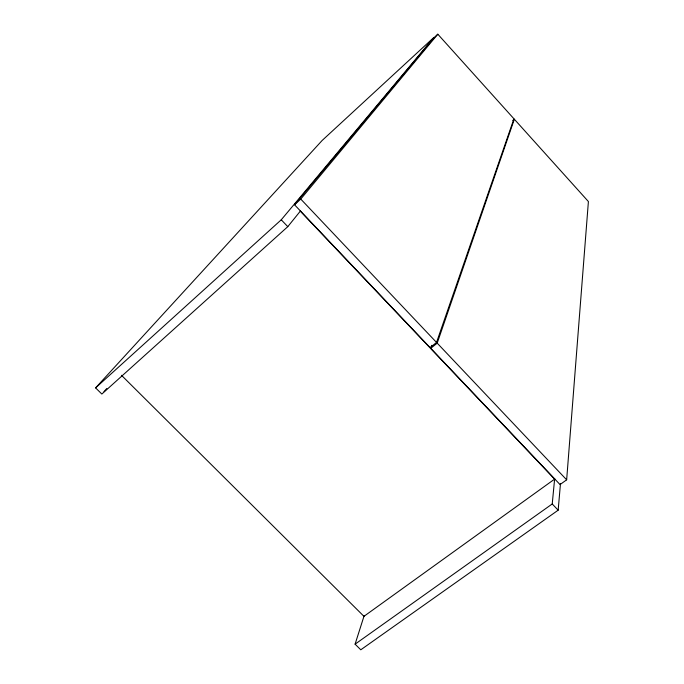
<?xml version="1.0" encoding="UTF-8"?>
<svg xmlns="http://www.w3.org/2000/svg" width="684" height="684" viewBox="0 0 684 684"><rect width="100%" height="100%" fill="white"/><g stroke="black" fill="none" stroke-linecap="round" stroke-linejoin="round"><path stroke-width="1.03" d="M431.818 345.309L430.749 348.318L560.042 484.563L566.651 479.826L588.402 201.541L514.325 119.221L512.795 120.538M364.144 615.728L355.09 644.166L360.793 649.8L558.161 510.187L560.478 483.588M355.09 644.166L552.227 503.963L554.681 478.467M430.749 348.318L437.196 343.137L514.325 119.221M436.529 342.436L513.941 118.802L437.811 34.2L434.049 37.663L294.505 204.747L430.082 347.617L436.529 342.436L300.763 199.078L437.811 34.2M95.598 387.879L281.252 219.795L433.895 37.406L322.138 140.477L95.598 387.879L101.839 394.044L287.793 226.652L300.541 210.86M103.977 391.658L106.824 388.469M294.505 204.747L300.763 199.078M121.478 375.294L363.948 616.335L554.621 479.108L300.31 211.142M281.252 219.795L287.793 226.652M552.227 503.963L558.161 510.187M437.196 343.137L566.651 479.826"/></g></svg>
